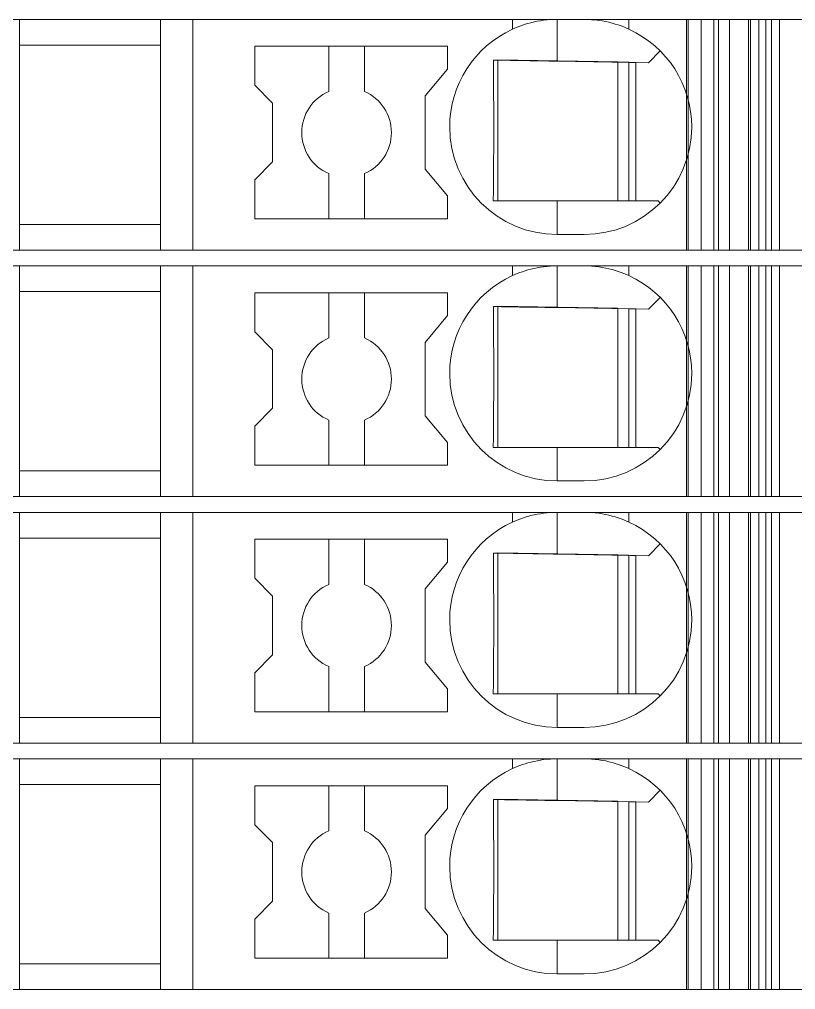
# Model space of a CAD drawing. Header units: millimetres. Extents: x 0 to 1680, y 0 to 1188.
# Drawn here: x 937.05 to 954.37, y 325.85 to 347.5 of the extents above; entities that cross this region are included whole.
import ezdxf
from ezdxf.enums import TextEntityAlignment as Align

# ---------------------------------------------------------------- set-up
doc = ezdxf.new("R2010")
doc.units = ezdxf.units.MM
for name, color, linetype, lineweight in [('EPLAN309', 5, 'Continuous', 5), ('EPLAN493', 5, 'Continuous', 5), ('MAIN-1', 7, 'Continuous', 5), ('MAIN-2', 7, 'Continuous', 5)]:
    doc.layers.add(name, color=color, linetype=linetype, lineweight=lineweight)
doc.styles.add('Tahoma', font='')
doc.styles.get('Tahoma').set_extended_font_data('Tahoma')

# ---------------------------------------------------------------- blocks, each defined once
blk = doc.blocks.new('EPLSYM_LibrarySPECIAL_Symbol12_Variant0_Placement8_50')
at = {"layer": 'EPLAN309', "lineweight": 13, "ltscale": 16}
blk.add_lwpolyline([(0, -5.15), (68.15, -5.15), (68.15, 0), (0, 0)], close=True, dxfattribs=at)
at = {"layer": 'EPLAN493', "color": 5, "style": 'Tahoma'}
blk.add_attdef('17_20450', text='', height=2.3478, dxfattribs=at).set_placement((0, -21.83478), align=Align.MIDDLE_RIGHT)
blk = doc.blocks.new('EPLSYM_LibrarySPECIAL_Symbol12_Variant0_Placement8_51')
at = {"layer": 'EPLAN309', "lineweight": 13, "ltscale": 16}
blk.add_lwpolyline([(0, -5.15), (68.15, -5.15), (68.15, 0), (0, 0)], close=True, dxfattribs=at)
at = {"layer": 'EPLAN493', "color": 5, "style": 'Tahoma'}
blk.add_attdef('17_20450', text='', height=2.3478, dxfattribs=at).set_placement((0, -21.83478), align=Align.MIDDLE_RIGHT)
blk = doc.blocks.new('EPLSYM_LibrarySPECIAL_Symbol12_Variant0_Placement8_52')
at = {"layer": 'EPLAN309', "lineweight": 13, "ltscale": 16}
blk.add_lwpolyline([(0, -5.15), (68.15, -5.15), (68.15, 0), (0, 0)], close=True, dxfattribs=at)
at = {"layer": 'EPLAN493', "color": 5, "style": 'Tahoma'}
blk.add_attdef('17_20450', text='', height=2.3478, dxfattribs=at).set_placement((0, -21.83478), align=Align.MIDDLE_RIGHT)
blk = doc.blocks.new('EPLSYM_LibrarySPECIAL_Symbol12_Variant0_Placement8_53')
at = {"layer": 'EPLAN309', "lineweight": 13, "ltscale": 16}
blk.add_lwpolyline([(0, -5.15), (68.15, -5.15), (68.15, 0), (0, 0)], close=True, dxfattribs=at)
at = {"layer": 'EPLAN493', "color": 5, "style": 'Tahoma'}
blk.add_attdef('17_20450', text='', height=2.3478, dxfattribs=at).set_placement((0, -21.83478), align=Align.MIDDLE_RIGHT)

msp = doc.modelspace()

# ---------------------------------------------------------------- linework, layer by layer
at = {"layer": 'MAIN-1'}
for p, q in [((937.05, 347.5), (940.2, 347.5)), ((937.05, 347.5), (937.05, 342.35)), ((940.919, 347.5), (940.2, 347.5)), ((940.2, 342.35), (940.2, 347.5)), ((948.05, 347.5), (940.919, 347.5)), ((940.919, 347.5), (940.919, 342.35)), ((948.05, 347.5), (949.05, 347.5)), ((948.05, 347.282), (948.05, 347.5)), ((948.821, 347.489), (948.746, 347.481)), ((948.897, 347.495), (948.821, 347.489)), ((948.973, 347.499), (948.897, 347.495)), ((949.05, 347.5), (948.973, 347.499)), ((949.05, 346.568), (949.05, 347.5)), ((949.05, 347.5), (949.65, 347.5)), ((949.65, 347.5), (949.732, 347.499)), ((950.65, 347.5), (949.65, 347.5)), ((949.732, 347.499), (949.814, 347.494)), ((949.814, 347.494), (949.896, 347.487)), ((949.896, 347.487), (949.975, 347.478)), ((950.65, 347.5), (953.704, 347.5)), ((950.65, 347.282), (950.65, 347.5)), ((953.832, 347.5), (953.704, 347.5)), ((953.704, 342.35), (953.704, 347.5)), ((953.832, 347.5), (954.367, 347.5)), ((953.832, 342.35), (953.832, 347.5)), ((948.102, 347.305), (948.05, 347.282)), ((948.156, 347.327), (948.102, 347.305)), ((948.213, 347.349), (948.156, 347.327)), ((948.272, 347.37), (948.213, 347.349)), ((948.333, 347.39), (948.272, 347.37)), ((948.397, 347.409), (948.333, 347.39)), ((948.463, 347.427), (948.397, 347.409)), ((948.531, 347.443), (948.463, 347.427)), ((948.601, 347.458), (948.531, 347.443)), ((948.673, 347.47), (948.601, 347.458)), ((948.746, 347.481), (948.673, 347.47)), ((949.975, 347.478), (950.053, 347.466)), ((950.053, 347.466), (950.13, 347.452)), ((950.13, 347.452), (950.204, 347.435)), ((950.204, 347.435), (950.275, 347.417)), ((950.275, 347.417), (950.345, 347.397)), ((950.345, 347.397), (950.411, 347.376)), ((950.411, 347.376), (950.475, 347.354)), ((950.475, 347.354), (950.536, 347.331)), ((950.536, 347.331), (950.594, 347.306)), ((950.594, 347.306), (950.65, 347.282)), ((937.05, 346.925), (940.2, 346.925)), ((942.3, 346.9), (942.3, 346.029)), ((942.3, 346.9), (946.6, 346.9)), ((943.95, 346.9), (943.95, 345.892)), ((944.75, 345.892), (944.75, 346.9)), ((946.6, 346.389), (946.6, 346.9)), ((951.083, 346.533), (951.347, 346.797)), ((947.624, 346.592), (947.625, 346.522)), ((947.685, 346.591), (947.624, 346.592)), ((947.625, 346.522), (947.625, 346.45)), ((947.625, 346.45), (947.626, 346.377)), ((947.746, 346.59), (947.685, 346.591)), ((947.721, 346.591), (947.721, 343.45)), ((947.809, 346.589), (947.746, 346.59)), ((947.873, 346.588), (947.809, 346.589)), ((947.937, 346.587), (947.873, 346.588)), ((948.003, 346.586), (947.937, 346.587)), ((948.071, 346.585), (948.003, 346.586)), ((948.14, 346.584), (948.071, 346.585)), ((948.21, 346.582), (948.14, 346.584)), ((948.283, 346.581), (948.21, 346.582)), ((948.358, 346.58), (948.283, 346.581)), ((948.435, 346.579), (948.358, 346.58)), ((948.514, 346.577), (948.435, 346.579)), ((948.597, 346.576), (948.514, 346.577)), ((948.682, 346.575), (948.597, 346.576)), ((948.771, 346.573), (948.682, 346.575)), ((948.862, 346.571), (948.771, 346.573)), ((948.955, 346.57), (948.862, 346.571)), ((949.05, 346.568), (948.955, 346.57)), ((949.05, 346.568), (951.083, 346.533)), ((950.4, 346.545), (950.4, 343.45)), ((950.65, 343.45), (950.65, 346.54)), ((950.8, 346.538), (950.8, 343.45)), ((946.1, 345.793), (946.6, 346.389)), ((947.626, 346.377), (947.627, 346.303)), ((947.627, 346.303), (947.628, 346.227)), ((947.628, 346.227), (947.628, 346.149)), ((942.7, 345.629), (942.3, 346.029)), ((947.628, 346.149), (947.629, 346.07)), ((947.629, 346.07), (947.63, 345.988)), ((947.63, 345.988), (947.63, 345.904)), ((946.1, 345.793), (946.1, 344.157)), ((947.63, 345.904), (947.631, 345.817)), ((947.631, 345.817), (947.631, 345.726)), ((942.7, 345.629), (942.7, 344.321)), ((947.631, 345.726), (947.632, 345.632)), ((947.632, 345.632), (947.633, 345.534)), ((947.633, 345.534), (947.633, 345.431)), ((947.633, 345.431), (947.633, 345.324)), ((947.633, 345.324), (947.633, 345.213)), ((947.633, 345.213), (947.634, 345.1)), ((947.634, 345.1), (947.633, 344.979)), ((947.633, 344.979), (947.633, 344.861)), ((947.633, 344.747), (947.632, 344.638)), ((947.633, 344.861), (947.633, 344.747)), ((947.632, 344.534), (947.631, 344.434)), ((947.632, 344.638), (947.632, 344.534)), ((942.7, 344.321), (942.3, 343.921)), ((947.63, 344.248), (947.629, 344.159)), ((947.631, 344.339), (947.63, 344.248)), ((947.631, 344.434), (947.631, 344.339)), ((943.95, 344.058), (943.95, 343.05)), ((944.75, 344.058), (944.75, 343.05)), ((946.1, 344.157), (946.6, 343.561)), ((947.629, 344.159), (947.628, 344.073)), ((947.628, 344.073), (947.628, 343.99)), ((942.3, 343.921), (942.3, 343.05)), ((947.626, 343.829), (947.625, 343.75)), ((947.627, 343.908), (947.626, 343.829)), ((947.628, 343.99), (947.627, 343.908)), ((947.624, 343.598), (947.623, 343.524)), ((947.625, 343.75), (947.624, 343.674)), ((947.624, 343.674), (947.624, 343.598)), ((946.6, 343.05), (946.6, 343.561)), ((947.623, 343.524), (947.622, 343.45)), ((947.622, 343.45), (947.683, 343.45)), ((947.683, 343.45), (947.746, 343.45)), ((947.746, 343.45), (947.809, 343.45)), ((947.809, 343.45), (947.873, 343.45)), ((947.873, 343.45), (947.939, 343.45)), ((947.939, 343.45), (948.005, 343.45)), ((948.005, 343.45), (948.074, 343.45)), ((948.074, 343.45), (948.144, 343.45)), ((948.144, 343.45), (948.215, 343.45)), ((948.215, 343.45), (948.289, 343.45)), ((948.289, 343.45), (948.364, 343.45)), ((948.364, 343.45), (948.442, 343.45)), ((948.442, 343.45), (948.522, 343.45)), ((948.522, 343.45), (948.605, 343.45)), ((948.605, 343.45), (948.69, 343.45)), ((948.69, 343.45), (948.778, 343.45)), ((948.778, 343.45), (948.867, 343.45)), ((948.867, 343.45), (948.958, 343.45)), ((948.958, 343.45), (949.05, 343.45)), ((949.05, 343.45), (951.3, 343.45)), ((949.05, 343.45), (949.05, 342.7)), ((951.347, 343.403), (951.3, 343.45)), ((946.6, 343.05), (942.3, 343.05)), ((937.05, 342.925), (940.2, 342.925)), ((949.65, 342.7), (949.05, 342.7)), ((937.05, 342.35), (940.2, 342.35)), ((940.919, 342.35), (940.2, 342.35)), ((940.919, 342.35), (953.704, 342.35)), ((952.544, 342.35), (952.544, 342.35)), ((952.65, 342.35), (952.65, 342.35)), ((953.832, 342.35), (953.704, 342.35)), ((953.832, 342.35), (954.367, 342.35)), ((937.05, 342), (940.2, 342)), ((937.05, 342), (937.05, 336.85)), ((940.919, 342), (940.2, 342)), ((940.2, 336.85), (940.2, 342)), ((948.05, 342), (940.919, 342)), ((940.919, 342), (940.919, 336.85)), ((948.05, 342), (949.05, 342)), ((948.05, 341.782), (948.05, 342)), ((948.272, 341.87), (948.213, 341.849)), ((948.333, 341.89), (948.272, 341.87)), ((948.397, 341.909), (948.333, 341.89)), ((948.463, 341.927), (948.397, 341.909)), ((948.531, 341.943), (948.463, 341.927)), ((948.601, 341.958), (948.531, 341.943)), ((948.673, 341.97), (948.601, 341.958)), ((948.746, 341.981), (948.673, 341.97)), ((948.821, 341.989), (948.746, 341.981)), ((948.897, 341.995), (948.821, 341.989)), ((948.973, 341.999), (948.897, 341.995)), ((949.05, 342), (948.973, 341.999)), ((949.05, 341.068), (949.05, 342)), ((949.05, 342), (949.65, 342)), ((949.65, 342), (949.732, 341.999)), ((950.65, 342), (949.65, 342)), ((949.732, 341.999), (949.814, 341.994)), ((949.814, 341.994), (949.896, 341.987)), ((949.896, 341.987), (949.975, 341.978)), ((949.975, 341.978), (950.053, 341.966)), ((950.053, 341.966), (950.13, 341.952)), ((950.13, 341.952), (950.204, 341.935)), ((950.204, 341.935), (950.275, 341.917)), ((950.275, 341.917), (950.345, 341.897)), ((950.345, 341.897), (950.411, 341.876)), ((950.411, 341.876), (950.475, 341.854)), ((950.475, 341.854), (950.536, 341.831)), ((950.65, 342), (953.704, 342)), ((950.65, 341.782), (950.65, 342)), ((953.832, 342), (953.704, 342)), ((953.704, 336.85), (953.704, 342)), ((953.832, 342), (954.367, 342)), ((953.832, 336.85), (953.832, 342)), ((948.102, 341.805), (948.05, 341.782)), ((948.156, 341.827), (948.102, 341.805)), ((948.213, 341.849), (948.156, 341.827)), ((950.536, 341.831), (950.594, 341.806)), ((950.594, 341.806), (950.65, 341.782)), ((937.05, 341.425), (940.2, 341.425)), ((942.3, 341.4), (942.3, 340.529)), ((942.3, 341.4), (946.6, 341.4)), ((943.95, 341.4), (943.95, 340.392)), ((944.75, 340.392), (944.75, 341.4)), ((946.6, 340.889), (946.6, 341.4)), ((951.083, 341.033), (951.347, 341.297)), ((947.624, 341.092), (947.625, 341.022)), ((947.685, 341.091), (947.624, 341.092)), ((947.625, 341.022), (947.625, 340.95)), ((947.746, 341.09), (947.685, 341.091)), ((947.721, 341.091), (947.721, 337.95)), ((947.809, 341.089), (947.746, 341.09)), ((947.873, 341.088), (947.809, 341.089)), ((947.937, 341.087), (947.873, 341.088)), ((948.003, 341.086), (947.937, 341.087)), ((948.071, 341.085), (948.003, 341.086)), ((948.14, 341.084), (948.071, 341.085)), ((948.21, 341.082), (948.14, 341.084)), ((948.283, 341.081), (948.21, 341.082)), ((948.358, 341.08), (948.283, 341.081)), ((948.435, 341.079), (948.358, 341.08)), ((948.514, 341.077), (948.435, 341.079)), ((948.597, 341.076), (948.514, 341.077)), ((948.682, 341.075), (948.597, 341.076)), ((948.771, 341.073), (948.682, 341.075)), ((948.862, 341.071), (948.771, 341.073)), ((948.955, 341.07), (948.862, 341.071)), ((949.05, 341.068), (948.955, 341.07)), ((949.05, 341.068), (951.083, 341.033)), ((950.4, 341.045), (950.4, 337.95)), ((950.65, 337.95), (950.65, 341.04)), ((950.8, 341.038), (950.8, 337.95)), ((946.1, 340.293), (946.6, 340.889)), ((947.625, 340.95), (947.626, 340.877)), ((947.626, 340.877), (947.627, 340.803)), ((947.627, 340.803), (947.628, 340.727)), ((947.628, 340.727), (947.628, 340.649)), ((947.628, 340.649), (947.629, 340.57)), ((947.629, 340.57), (947.63, 340.488)), ((942.7, 340.129), (942.3, 340.529)), ((947.63, 340.488), (947.63, 340.404)), ((947.63, 340.404), (947.631, 340.317)), ((942.7, 340.129), (942.7, 338.821)), ((946.1, 340.293), (946.1, 338.657)), ((947.631, 340.317), (947.631, 340.226)), ((947.631, 340.226), (947.632, 340.132)), ((947.632, 340.132), (947.633, 340.034)), ((947.633, 340.034), (947.633, 339.931)), ((947.633, 339.931), (947.633, 339.824)), ((947.633, 339.824), (947.633, 339.713)), ((947.633, 339.713), (947.634, 339.6)), ((947.634, 339.6), (947.633, 339.479)), ((947.633, 339.479), (947.633, 339.361)), ((947.633, 339.361), (947.633, 339.247)), ((947.633, 339.247), (947.632, 339.138)), ((947.632, 339.138), (947.632, 339.034)), ((947.631, 338.839), (947.63, 338.748)), ((947.632, 339.034), (947.631, 338.934)), ((947.631, 338.934), (947.631, 338.839)), ((942.7, 338.821), (942.3, 338.421)), ((946.1, 338.657), (946.6, 338.061)), ((947.629, 338.659), (947.628, 338.573)), ((947.63, 338.748), (947.629, 338.659)), ((942.3, 338.421), (942.3, 337.55)), ((943.95, 338.558), (943.95, 337.55)), ((944.75, 338.558), (944.75, 337.55)), ((947.627, 338.408), (947.626, 338.329)), ((947.628, 338.49), (947.627, 338.408)), ((947.628, 338.573), (947.628, 338.49)), ((947.625, 338.25), (947.624, 338.174)), ((947.624, 338.174), (947.624, 338.098)), ((947.626, 338.329), (947.625, 338.25)), ((946.6, 337.55), (946.6, 338.061)), ((947.623, 338.024), (947.622, 337.95)), ((947.624, 338.098), (947.623, 338.024)), ((947.622, 337.95), (947.683, 337.95)), ((947.683, 337.95), (947.746, 337.95)), ((947.746, 337.95), (947.809, 337.95)), ((947.809, 337.95), (947.873, 337.95)), ((947.873, 337.95), (947.939, 337.95)), ((947.939, 337.95), (948.005, 337.95)), ((948.005, 337.95), (948.074, 337.95)), ((948.074, 337.95), (948.144, 337.95)), ((948.144, 337.95), (948.215, 337.95)), ((948.215, 337.95), (948.289, 337.95)), ((948.289, 337.95), (948.364, 337.95)), ((948.364, 337.95), (948.442, 337.95)), ((948.442, 337.95), (948.522, 337.95)), ((948.522, 337.95), (948.605, 337.95)), ((948.605, 337.95), (948.69, 337.95)), ((948.69, 337.95), (948.778, 337.95)), ((948.778, 337.95), (948.867, 337.95)), ((948.867, 337.95), (948.958, 337.95)), ((948.958, 337.95), (949.05, 337.95)), ((949.05, 337.95), (951.3, 337.95)), ((949.05, 337.95), (949.05, 337.2)), ((951.347, 337.903), (951.3, 337.95)), ((946.6, 337.55), (942.3, 337.55)), ((937.05, 337.425), (940.2, 337.425)), ((949.65, 337.2), (949.05, 337.2)), ((937.05, 336.85), (940.2, 336.85)), ((940.919, 336.85), (940.2, 336.85)), ((940.919, 336.85), (953.704, 336.85)), ((952.544, 336.85), (952.544, 336.85)), ((952.65, 336.85), (952.65, 336.85)), ((953.832, 336.85), (953.704, 336.85)), ((953.832, 336.85), (954.367, 336.85)), ((937.05, 336.5), (940.2, 336.5)), ((937.05, 336.5), (937.05, 331.35)), ((940.919, 336.5), (940.2, 336.5)), ((940.2, 331.35), (940.2, 336.5)), ((948.05, 336.5), (940.919, 336.5)), ((940.919, 336.5), (940.919, 331.35)), ((948.05, 336.5), (949.05, 336.5)), ((948.05, 336.282), (948.05, 336.5)), ((948.531, 336.443), (948.463, 336.427)), ((948.601, 336.458), (948.531, 336.443)), ((948.673, 336.47), (948.601, 336.458)), ((948.746, 336.481), (948.673, 336.47)), ((948.821, 336.489), (948.746, 336.481)), ((948.897, 336.495), (948.821, 336.489)), ((948.973, 336.499), (948.897, 336.495)), ((949.05, 336.5), (948.973, 336.499)), ((949.05, 335.568), (949.05, 336.5)), ((949.05, 336.5), (949.65, 336.5)), ((949.65, 336.5), (949.732, 336.499)), ((950.65, 336.5), (949.65, 336.5)), ((949.732, 336.499), (949.814, 336.494)), ((949.814, 336.494), (949.896, 336.487)), ((949.896, 336.487), (949.975, 336.478)), ((949.975, 336.478), (950.053, 336.466)), ((950.053, 336.466), (950.13, 336.452)), ((950.13, 336.452), (950.204, 336.435)), ((950.65, 336.5), (953.704, 336.5)), ((950.65, 336.282), (950.65, 336.5)), ((953.832, 336.5), (953.704, 336.5)), ((953.704, 331.35), (953.704, 336.5)), ((953.832, 336.5), (954.367, 336.5)), ((953.832, 331.35), (953.832, 336.5)), ((948.102, 336.305), (948.05, 336.282)), ((948.156, 336.327), (948.102, 336.305)), ((948.213, 336.349), (948.156, 336.327)), ((948.272, 336.37), (948.213, 336.349)), ((948.333, 336.39), (948.272, 336.37)), ((948.397, 336.409), (948.333, 336.39)), ((948.463, 336.427), (948.397, 336.409)), ((950.204, 336.435), (950.275, 336.417)), ((950.275, 336.417), (950.345, 336.397)), ((950.345, 336.397), (950.411, 336.376)), ((950.411, 336.376), (950.475, 336.354)), ((950.475, 336.354), (950.536, 336.331)), ((950.536, 336.331), (950.594, 336.306)), ((950.594, 336.306), (950.65, 336.282)), ((937.05, 335.925), (940.2, 335.925)), ((942.3, 335.9), (942.3, 335.029)), ((942.3, 335.9), (946.6, 335.9)), ((943.95, 335.9), (943.95, 334.892)), ((944.75, 334.892), (944.75, 335.9)), ((946.6, 335.389), (946.6, 335.9)), ((951.083, 335.533), (951.347, 335.797)), ((947.624, 335.592), (947.625, 335.522)), ((947.685, 335.591), (947.624, 335.592)), ((947.746, 335.59), (947.685, 335.591)), ((947.721, 335.591), (947.721, 332.45)), ((947.809, 335.589), (947.746, 335.59)), ((947.873, 335.588), (947.809, 335.589)), ((947.937, 335.587), (947.873, 335.588)), ((948.003, 335.586), (947.937, 335.587)), ((948.071, 335.585), (948.003, 335.586)), ((948.14, 335.584), (948.071, 335.585)), ((948.21, 335.582), (948.14, 335.584)), ((948.283, 335.581), (948.21, 335.582)), ((948.358, 335.58), (948.283, 335.581)), ((948.435, 335.579), (948.358, 335.58)), ((948.514, 335.577), (948.435, 335.579)), ((948.597, 335.576), (948.514, 335.577)), ((948.682, 335.575), (948.597, 335.576)), ((946.1, 334.793), (946.6, 335.389)), ((947.625, 335.522), (947.625, 335.45)), ((947.625, 335.45), (947.626, 335.377)), ((947.626, 335.377), (947.627, 335.303)), ((948.771, 335.573), (948.682, 335.575)), ((948.862, 335.571), (948.771, 335.573)), ((948.955, 335.57), (948.862, 335.571)), ((949.05, 335.568), (948.955, 335.57)), ((949.05, 335.568), (951.083, 335.533)), ((950.4, 335.545), (950.4, 332.45)), ((950.65, 332.45), (950.65, 335.54)), ((950.8, 335.538), (950.8, 332.45)), ((947.627, 335.303), (947.628, 335.227)), ((947.628, 335.227), (947.628, 335.149)), ((947.628, 335.149), (947.629, 335.07)), ((942.7, 334.629), (942.3, 335.029)), ((947.629, 335.07), (947.63, 334.988)), ((947.63, 334.988), (947.63, 334.904)), ((946.1, 334.793), (946.1, 333.157)), ((947.63, 334.904), (947.631, 334.817)), ((947.631, 334.817), (947.631, 334.726)), ((947.631, 334.726), (947.632, 334.632)), ((942.7, 334.629), (942.7, 333.321)), ((947.632, 334.632), (947.633, 334.534)), ((947.633, 334.534), (947.633, 334.431)), ((947.633, 334.431), (947.633, 334.324)), ((947.633, 334.324), (947.633, 334.213)), ((947.633, 334.213), (947.634, 334.1)), ((947.634, 334.1), (947.633, 333.979)), ((947.633, 333.979), (947.633, 333.861)), ((947.633, 333.861), (947.633, 333.747)), ((947.633, 333.747), (947.632, 333.638)), ((947.632, 333.638), (947.632, 333.534)), ((947.632, 333.534), (947.631, 333.434)), ((947.631, 333.434), (947.631, 333.339)), ((942.7, 333.321), (942.3, 332.921)), ((947.63, 333.248), (947.629, 333.159)), ((947.631, 333.339), (947.63, 333.248)), ((943.95, 333.058), (943.95, 332.05)), ((944.75, 333.058), (944.75, 332.05)), ((946.1, 333.157), (946.6, 332.561)), ((947.628, 332.99), (947.627, 332.908)), ((947.629, 333.159), (947.628, 333.073)), ((947.628, 333.073), (947.628, 332.99)), ((942.3, 332.921), (942.3, 332.05)), ((947.626, 332.829), (947.625, 332.75)), ((947.627, 332.908), (947.626, 332.829)), ((946.6, 332.05), (946.6, 332.561)), ((947.624, 332.598), (947.623, 332.524)), ((947.625, 332.75), (947.624, 332.674)), ((947.624, 332.674), (947.624, 332.598)), ((947.623, 332.524), (947.622, 332.45)), ((947.622, 332.45), (947.683, 332.45)), ((947.683, 332.45), (947.746, 332.45)), ((947.746, 332.45), (947.809, 332.45)), ((947.809, 332.45), (947.873, 332.45)), ((947.873, 332.45), (947.939, 332.45)), ((947.939, 332.45), (948.005, 332.45)), ((948.005, 332.45), (948.074, 332.45)), ((948.074, 332.45), (948.144, 332.45)), ((948.144, 332.45), (948.215, 332.45)), ((948.215, 332.45), (948.289, 332.45)), ((948.289, 332.45), (948.364, 332.45)), ((948.364, 332.45), (948.442, 332.45)), ((948.442, 332.45), (948.522, 332.45)), ((948.522, 332.45), (948.605, 332.45)), ((948.605, 332.45), (948.69, 332.45)), ((948.69, 332.45), (948.778, 332.45)), ((948.778, 332.45), (948.867, 332.45)), ((948.867, 332.45), (948.958, 332.45)), ((948.958, 332.45), (949.05, 332.45)), ((949.05, 332.45), (951.3, 332.45)), ((949.05, 332.45), (949.05, 331.7)), ((951.347, 332.403), (951.3, 332.45)), ((937.05, 331.925), (940.2, 331.925)), ((946.6, 332.05), (942.3, 332.05)), ((949.65, 331.7), (949.05, 331.7)), ((937.05, 331.35), (940.2, 331.35)), ((940.919, 331.35), (940.2, 331.35)), ((940.919, 331.35), (953.704, 331.35)), ((952.544, 331.35), (952.544, 331.35)), ((952.65, 331.35), (952.65, 331.35)), ((953.832, 331.35), (953.704, 331.35)), ((953.832, 331.35), (954.367, 331.35)), ((937.05, 331), (940.2, 331)), ((937.05, 331), (937.05, 325.85)), ((940.919, 331), (940.2, 331)), ((940.2, 325.85), (940.2, 331)), ((948.05, 331), (940.919, 331)), ((940.919, 331), (940.919, 325.85)), ((948.05, 331), (949.05, 331)), ((948.05, 330.782), (948.05, 331)), ((948.156, 330.827), (948.102, 330.805)), ((948.213, 330.849), (948.156, 330.827)), ((948.272, 330.87), (948.213, 330.849)), ((948.333, 330.89), (948.272, 330.87)), ((948.397, 330.909), (948.333, 330.89)), ((948.463, 330.927), (948.397, 330.909)), ((948.531, 330.943), (948.463, 330.927)), ((948.601, 330.958), (948.531, 330.943)), ((948.673, 330.97), (948.601, 330.958)), ((948.746, 330.981), (948.673, 330.97)), ((948.821, 330.989), (948.746, 330.981)), ((948.897, 330.995), (948.821, 330.989)), ((948.973, 330.999), (948.897, 330.995)), ((949.05, 331), (948.973, 330.999)), ((949.05, 330.068), (949.05, 331)), ((949.05, 331), (949.65, 331)), ((949.65, 331), (949.732, 330.999)), ((950.65, 331), (949.65, 331)), ((949.732, 330.999), (949.814, 330.994)), ((949.814, 330.994), (949.896, 330.987)), ((949.896, 330.987), (949.975, 330.978)), ((949.975, 330.978), (950.053, 330.966)), ((950.053, 330.966), (950.13, 330.952)), ((950.13, 330.952), (950.204, 330.935)), ((950.204, 330.935), (950.275, 330.917)), ((950.275, 330.917), (950.345, 330.897)), ((950.345, 330.897), (950.411, 330.876)), ((950.411, 330.876), (950.475, 330.854)), ((950.475, 330.854), (950.536, 330.831)), ((950.536, 330.831), (950.594, 330.806)), ((950.65, 331), (953.704, 331)), ((950.65, 330.782), (950.65, 331)), ((953.832, 331), (953.704, 331)), ((953.704, 325.85), (953.704, 331)), ((953.832, 331), (954.367, 331)), ((953.832, 325.85), (953.832, 331)), ((948.102, 330.805), (948.05, 330.782)), ((950.594, 330.806), (950.65, 330.782)), ((937.05, 330.425), (940.2, 330.425)), ((942.3, 330.4), (942.3, 329.529)), ((942.3, 330.4), (946.6, 330.4)), ((943.95, 330.4), (943.95, 329.392)), ((944.75, 329.392), (944.75, 330.4)), ((946.6, 329.889), (946.6, 330.4)), ((951.083, 330.033), (951.347, 330.297)), ((947.624, 330.092), (947.625, 330.022)), ((947.685, 330.091), (947.624, 330.092)), ((947.625, 330.022), (947.625, 329.95)), ((947.625, 329.95), (947.626, 329.877)), ((947.746, 330.09), (947.685, 330.091)), ((947.721, 330.091), (947.721, 326.95)), ((947.809, 330.089), (947.746, 330.09)), ((947.873, 330.088), (947.809, 330.089)), ((947.937, 330.087), (947.873, 330.088)), ((948.003, 330.086), (947.937, 330.087)), ((948.071, 330.085), (948.003, 330.086)), ((948.14, 330.084), (948.071, 330.085)), ((948.21, 330.082), (948.14, 330.084)), ((948.283, 330.081), (948.21, 330.082)), ((948.358, 330.08), (948.283, 330.081)), ((948.435, 330.079), (948.358, 330.08)), ((948.514, 330.077), (948.435, 330.079)), ((948.597, 330.076), (948.514, 330.077)), ((948.682, 330.075), (948.597, 330.076)), ((948.771, 330.073), (948.682, 330.075)), ((948.862, 330.071), (948.771, 330.073)), ((948.955, 330.07), (948.862, 330.071)), ((949.05, 330.068), (948.955, 330.07)), ((949.05, 330.068), (951.083, 330.033)), ((950.4, 330.045), (950.4, 326.95)), ((950.65, 326.95), (950.65, 330.04)), ((950.8, 330.038), (950.8, 326.95)), ((946.1, 329.293), (946.6, 329.889)), ((947.626, 329.877), (947.627, 329.803)), ((947.627, 329.803), (947.628, 329.727)), ((942.7, 329.129), (942.3, 329.529)), ((947.628, 329.727), (947.628, 329.649)), ((947.628, 329.649), (947.629, 329.57)), ((947.629, 329.57), (947.63, 329.488)), ((947.63, 329.488), (947.63, 329.404)), ((947.63, 329.404), (947.631, 329.317)), ((947.631, 329.317), (947.631, 329.226)), ((942.7, 329.129), (942.7, 327.821)), ((946.1, 329.293), (946.1, 327.657)), ((947.631, 329.226), (947.632, 329.132)), ((947.632, 329.132), (947.633, 329.034)), ((947.633, 329.034), (947.633, 328.931)), ((947.633, 328.931), (947.633, 328.824)), ((947.633, 328.824), (947.633, 328.713)), ((947.633, 328.713), (947.634, 328.6)), ((947.634, 328.6), (947.633, 328.479)), ((947.633, 328.479), (947.633, 328.361)), ((947.633, 328.247), (947.632, 328.138)), ((947.633, 328.361), (947.633, 328.247)), ((947.632, 328.034), (947.631, 327.934)), ((947.632, 328.138), (947.632, 328.034)), ((942.7, 327.821), (942.3, 327.421)), ((947.631, 327.839), (947.63, 327.748)), ((947.631, 327.934), (947.631, 327.839)), ((946.1, 327.657), (946.6, 327.061)), ((947.629, 327.659), (947.628, 327.573)), ((947.628, 327.573), (947.628, 327.49)), ((947.63, 327.748), (947.629, 327.659)), ((942.3, 327.421), (942.3, 326.55)), ((943.95, 327.558), (943.95, 326.55)), ((944.75, 327.558), (944.75, 326.55)), ((947.627, 327.408), (947.626, 327.329)), ((947.628, 327.49), (947.627, 327.408)), ((947.625, 327.25), (947.624, 327.174)), ((947.624, 327.174), (947.624, 327.098)), ((947.626, 327.329), (947.625, 327.25)), ((946.6, 326.55), (946.6, 327.061)), ((947.623, 327.024), (947.622, 326.95)), ((947.622, 326.95), (947.683, 326.95)), ((947.624, 327.098), (947.623, 327.024)), ((947.683, 326.95), (947.746, 326.95)), ((947.746, 326.95), (947.809, 326.95)), ((947.809, 326.95), (947.873, 326.95)), ((947.873, 326.95), (947.939, 326.95)), ((947.939, 326.95), (948.005, 326.95)), ((948.005, 326.95), (948.074, 326.95)), ((948.074, 326.95), (948.144, 326.95)), ((948.144, 326.95), (948.215, 326.95)), ((948.215, 326.95), (948.289, 326.95)), ((948.289, 326.95), (948.364, 326.95)), ((948.364, 326.95), (948.442, 326.95)), ((948.442, 326.95), (948.522, 326.95)), ((948.522, 326.95), (948.605, 326.95)), ((948.605, 326.95), (948.69, 326.95)), ((948.69, 326.95), (948.778, 326.95)), ((948.778, 326.95), (948.867, 326.95)), ((948.867, 326.95), (948.958, 326.95)), ((948.958, 326.95), (949.05, 326.95)), ((949.05, 326.95), (951.3, 326.95)), ((949.05, 326.95), (949.05, 326.2)), ((951.347, 326.903), (951.3, 326.95)), ((946.6, 326.55), (942.3, 326.55)), ((937.05, 326.425), (940.2, 326.425)), ((949.65, 326.2), (949.05, 326.2)), ((937.05, 325.85), (940.2, 325.85)), ((940.919, 325.85), (940.2, 325.85)), ((940.919, 325.85), (953.704, 325.85)), ((952.544, 325.85), (952.544, 325.85)), ((952.65, 325.85), (952.65, 325.85)), ((953.832, 325.85), (953.704, 325.85)), ((953.832, 325.85), (954.367, 325.85))]:
    msp.add_line(p, q, dxfattribs=at)
for centre, radius, start, end in [((949.05, 345.1), 2.4, 114.6244, 180), ((949.65, 345.1), 2.4, 0, 65.3756), ((944.35, 344.975), 1, 113.5782, 180), ((944.35, 344.975), 1, 0, 66.4218), ((944.35, 344.975), 1, 180, 246.4218), ((944.35, 344.975), 1, 293.5782, 0), ((949.05, 345.1), 2.4, 180, 270), ((949.65, 345.1), 2.4, 270, 0), ((949.05, 339.6), 2.4, 114.6244, 180), ((949.65, 339.6), 2.4, 0, 65.3756), ((944.35, 339.475), 1, 113.5782, 180), ((944.35, 339.475), 1, 0, 66.4218), ((944.35, 339.475), 1, 180, 246.4218), ((944.35, 339.475), 1, 293.5782, 0), ((949.05, 339.6), 2.4, 180, 270), ((949.65, 339.6), 2.4, 270, 0), ((949.05, 334.1), 2.4, 114.6244, 180), ((949.65, 334.1), 2.4, 0, 65.3756), ((944.35, 333.975), 1, 113.5782, 180), ((944.35, 333.975), 1, 0, 66.4218), ((949.05, 334.1), 2.4, 180, 270), ((949.65, 334.1), 2.4, 270, 0), ((944.35, 333.975), 1, 180, 246.4218), ((944.35, 333.975), 1, 293.5782, 0), ((949.05, 328.6), 2.4, 114.6244, 180), ((949.65, 328.6), 2.4, 0, 65.3756), ((944.35, 328.475), 1, 113.5782, 180), ((944.35, 328.475), 1, 0, 66.4218), ((944.35, 328.475), 1, 180, 246.4218), ((944.35, 328.475), 1, 293.5782, 0), ((949.05, 328.6), 2.4, 180, 270), ((949.65, 328.6), 2.4, 270, 0)]:
    msp.add_arc(centre, radius, start, end, dxfattribs=at)
at = {"layer": 'MAIN-2'}
for p, q in [((951.931, 342.35), (951.931, 347.5)), ((951.971, 347.5), (951.971, 342.35)), ((952.262, 347.5), (952.262, 342.35)), ((952.544, 342.35), (952.544, 347.5)), ((952.65, 342.35), (952.65, 347.5)), ((952.891, 347.5), (952.891, 342.35)), ((953.316, 347.5), (953.316, 342.35)), ((953.361, 347.5), (953.361, 342.35)), ((953.363, 342.35), (953.363, 347.5)), ((953.55, 347.5), (953.55, 342.35)), ((954.008, 342.35), (954.008, 347.5)), ((947.721, 346.6), (947.624, 346.592)), ((947.721, 346.6), (947.721, 346.591)), ((950.4, 346.553), (947.721, 346.6)), ((950.4, 346.548), (950.4, 346.553)), ((950.65, 346.543), (950.4, 346.548)), ((950.4, 346.548), (950.4, 346.545)), ((950.65, 346.543), (950.65, 346.542)), ((950.8, 346.539), (950.65, 346.542)), ((950.65, 346.54), (950.65, 346.542)), ((950.8, 346.538), (950.8, 346.539)), ((950.8, 346.538), (951.083, 346.533)), ((950.8, 346.538), (950.8, 346.538)), ((950.4, 343.45), (950.4, 343.45)), ((950.65, 343.45), (950.65, 343.45)), ((951.347, 343.403), (951.347, 343.403)), ((951.931, 336.85), (951.931, 342)), ((951.971, 342), (951.971, 336.85)), ((952.262, 342), (952.262, 336.85)), ((952.544, 336.85), (952.544, 342)), ((952.65, 336.85), (952.65, 342)), ((952.891, 342), (952.891, 336.85)), ((953.316, 342), (953.316, 336.85)), ((953.361, 342), (953.361, 336.85)), ((953.363, 336.85), (953.363, 342)), ((953.55, 342), (953.55, 336.85)), ((954.008, 336.85), (954.008, 342)), ((947.721, 341.1), (947.624, 341.092)), ((947.721, 341.1), (947.721, 341.091)), ((950.4, 341.053), (947.721, 341.1)), ((950.4, 341.048), (950.4, 341.053)), ((950.65, 341.043), (950.4, 341.048)), ((950.4, 341.048), (950.4, 341.045)), ((950.65, 341.043), (950.65, 341.042)), ((950.8, 341.039), (950.65, 341.042)), ((950.65, 341.04), (950.65, 341.042)), ((950.8, 341.038), (950.8, 341.039)), ((950.8, 341.038), (951.083, 341.033)), ((950.8, 341.038), (950.8, 341.038)), ((950.4, 337.95), (950.4, 337.95)), ((950.65, 337.95), (950.65, 337.95)), ((951.347, 337.903), (951.347, 337.903)), ((951.931, 331.35), (951.931, 336.5)), ((951.971, 336.5), (951.971, 331.35)), ((952.262, 336.5), (952.262, 331.35)), ((952.544, 331.35), (952.544, 336.5)), ((952.65, 331.35), (952.65, 336.5)), ((952.891, 336.5), (952.891, 331.35)), ((953.316, 336.5), (953.316, 331.35)), ((953.361, 336.5), (953.361, 331.35)), ((953.363, 331.35), (953.363, 336.5)), ((953.55, 336.5), (953.55, 331.35)), ((954.008, 331.35), (954.008, 336.5)), ((947.721, 335.6), (947.624, 335.592)), ((947.721, 335.6), (947.721, 335.591)), ((950.4, 335.553), (947.721, 335.6)), ((950.4, 335.548), (950.4, 335.553)), ((950.65, 335.543), (950.4, 335.548)), ((950.4, 335.548), (950.4, 335.545)), ((950.65, 335.543), (950.65, 335.542)), ((950.8, 335.539), (950.65, 335.542)), ((950.65, 335.54), (950.65, 335.542)), ((950.8, 335.538), (950.8, 335.539)), ((950.8, 335.538), (951.083, 335.533)), ((950.8, 335.538), (950.8, 335.538)), ((950.4, 332.45), (950.4, 332.45)), ((950.65, 332.45), (950.65, 332.45)), ((951.347, 332.403), (951.347, 332.403)), ((951.931, 325.85), (951.931, 331)), ((951.971, 331), (951.971, 325.85)), ((952.262, 331), (952.262, 325.85)), ((952.544, 325.85), (952.544, 331)), ((952.65, 325.85), (952.65, 331)), ((952.891, 331), (952.891, 325.85)), ((953.316, 331), (953.316, 325.85)), ((953.361, 331), (953.361, 325.85)), ((953.363, 325.85), (953.363, 331)), ((953.55, 331), (953.55, 325.85)), ((954.008, 325.85), (954.008, 331)), ((947.721, 330.1), (947.624, 330.092)), ((947.721, 330.1), (947.721, 330.091)), ((950.4, 330.053), (947.721, 330.1)), ((950.4, 330.048), (950.4, 330.053)), ((950.65, 330.043), (950.4, 330.048)), ((950.4, 330.048), (950.4, 330.045)), ((950.65, 330.043), (950.65, 330.042)), ((950.8, 330.039), (950.65, 330.042)), ((950.65, 330.04), (950.65, 330.042)), ((950.8, 330.038), (950.8, 330.039)), ((950.8, 330.038), (951.083, 330.033)), ((950.8, 330.038), (950.8, 330.038)), ((950.4, 326.95), (950.4, 326.95)), ((950.65, 326.95), (950.65, 326.95)), ((951.347, 326.903), (951.347, 326.903))]:
    msp.add_line(p, q, dxfattribs=at)

# ---------------------------------------------------------------- block references
for name, p in [('EPLSYM_LibrarySPECIAL_Symbol12_Variant0_Placement8_50', (901, 347.5)), ('EPLSYM_LibrarySPECIAL_Symbol12_Variant0_Placement8_51', (901, 342)), ('EPLSYM_LibrarySPECIAL_Symbol12_Variant0_Placement8_52', (901, 336.5)), ('EPLSYM_LibrarySPECIAL_Symbol12_Variant0_Placement8_53', (901, 331))]:
    msp.add_blockref(name, p)

doc.saveas('drawing.dxf')
